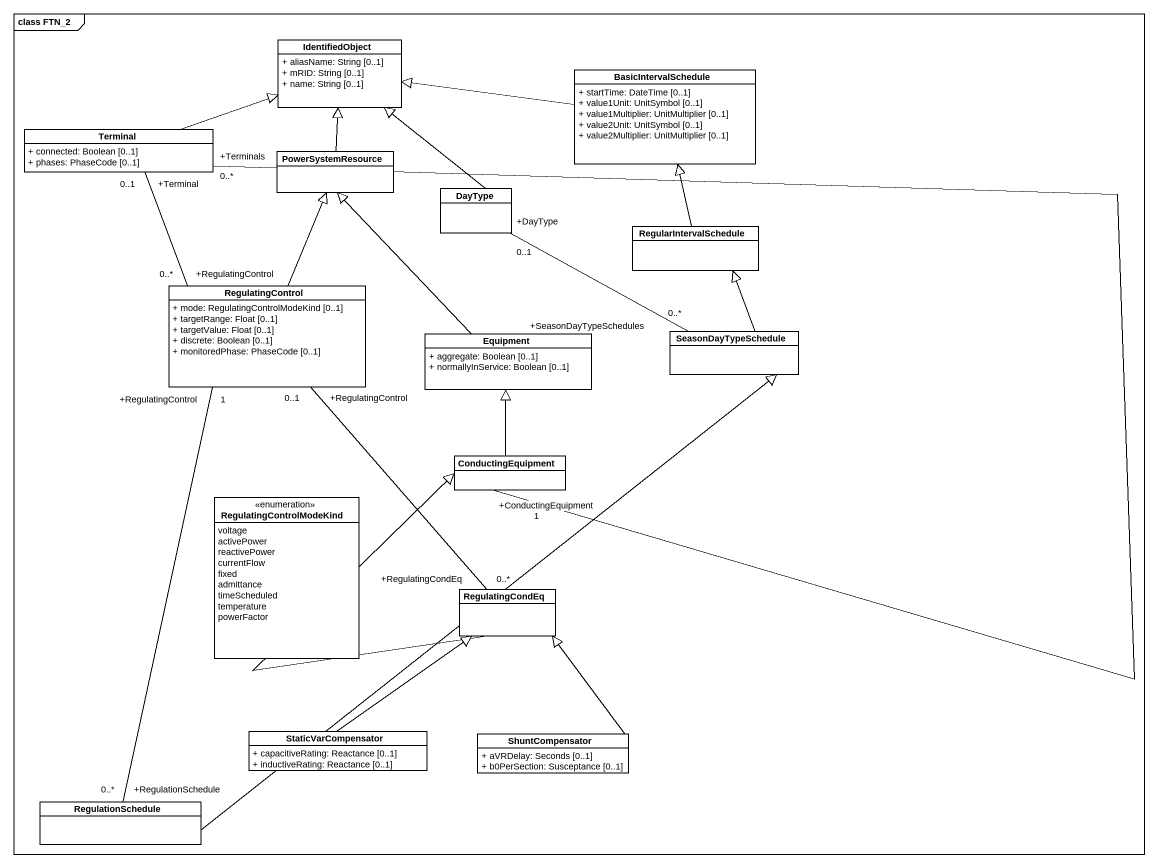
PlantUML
@startuml
mainframe class FTN_2
hide circle
hide empty members
skinparam classAttributeIconSize 0
class IdentifiedObject {
  + aliasName: String [0..1]
  + mRID: String [0..1]
  + name: String [0..1]
}
class BasicIntervalSchedule {
  + startTime: DateTime [0..1]
  + value1Unit: UnitSymbol [0..1]
  + value1Multiplier: UnitMultiplier [0..1]
  + value2Unit: UnitSymbol [0..1]
  + value2Multiplier: UnitMultiplier [0..1]
}
class Terminal {
  + connected: Boolean [0..1]
  + phases: PhaseCode [0..1]
}
class PowerSystemResource
class DayType
class RegularIntervalSchedule
class RegulatingControl {
  + mode: RegulatingControlModeKind [0..1]
  + targetRange: Float [0..1]
  + targetValue: Float [0..1]
  + discrete: Boolean [0..1]
  + monitoredPhase: PhaseCode [0..1]
}
class Equipment {
  + aggregate: Boolean [0..1]
  + normallyInService: Boolean [0..1]
}
class SeasonDayTypeSchedule
class ConductingEquipment
enum RegulatingControlModeKind {
  voltage
  activePower
  reactivePower
  currentFlow
  fixed
  admittance
  timeScheduled
  temperature
  powerFactor
}
class RegulatingCondEq
class StaticVarCompensator {
  + capacitiveRating: Reactance [0..1]
  + inductiveRating: Reactance [0..1]
}
class ShuntCompensator {
  + aVRDelay: Seconds [0..1]
  + b0PerSection: Susceptance [0..1]
}
class RegulationSchedule
BasicIntervalSchedule -left-|> IdentifiedObject
Terminal -right-|> IdentifiedObject
Terminal "+Terminal\n0..1" -- "+RegulatingControl\n0..*" RegulatingControl
Terminal "+Terminals\n0..*" -- "+ConductingEquipment\n1" ConductingEquipment
PowerSystemResource -up-|> IdentifiedObject
DayType -up-|> IdentifiedObject
DayType "+DayType\n0..1" -right- "+SeasonDayTypeSchedules\n0..*" SeasonDayTypeSchedule
RegularIntervalSchedule -up-|> BasicIntervalSchedule
RegulatingControl -up-|> PowerSystemResource
Equipment -up-|> PowerSystemResource
SeasonDayTypeSchedule -up-|> RegularIntervalSchedule
ConductingEquipment -up-|> Equipment
RegulatingCondEq "+RegulatingCondEq\n0..*" -up- "+RegulatingControl\n0..1" RegulatingControl
RegulatingCondEq -up-|> ConductingEquipment
StaticVarCompensator -up-|> RegulatingCondEq
ShuntCompensator -up-|> RegulatingCondEq
RegulationSchedule "+RegulationSchedule\n0..*" -up- "+RegulatingControl\n1" RegulatingControl
RegulationSchedule -up-|> SeasonDayTypeSchedule
@enduml
